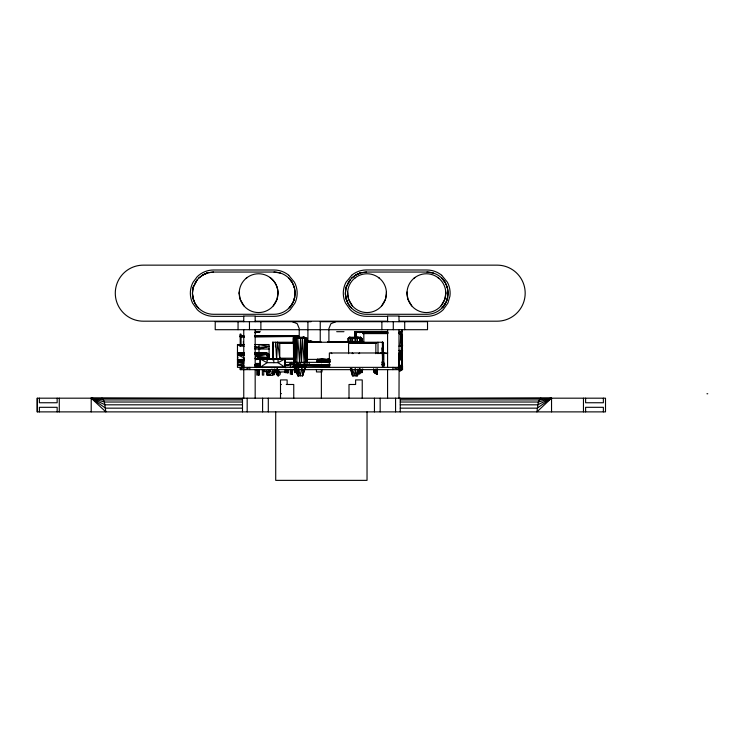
<?xml version="1.0" encoding="UTF-8"?>
<svg xmlns="http://www.w3.org/2000/svg" width="745" height="745" viewBox="0 0 745 745"><rect width="100%" height="100%" fill="white"/><g stroke="black" fill="none" stroke-linecap="round" stroke-linejoin="round"><path stroke-width="1.12" d="M37.25 411.883L37.25 398.184L605.508 398.184L605.508 411.883L37.25 411.883L37.25 398.184M361.697 341.797L361.707 338.37L360.533 337.234L349.778 337.234L348.166 338.37L348.166 341.797L348.166 338.37L361.837 338.37L361.856 341.797M401.918 341.024L402.151 345.606L402.309 334.151L400.801 334.151L400.121 345.792L402.43 345.606L402.449 335.064L402.309 334.151L399.246 333.602L399.152 332.056L401.183 331.925L402.449 330.063L401.63 330.063L401.183 331.925L399.152 332.857L399.246 333.602L402.449 335.064L402.393 367.36L401.555 364.389L401.769 359.23L402.449 365.786L401.63 365.786M401.713 350.709L402.533 350.876L402.03 351.891L402.533 345.401L401.713 344.684M273.043 354.816L272.856 342.253L272.856 359.388L272.856 342.253L272.772 343.408M376.011 368.794L377.436 370.349L377.352 374.102L374.214 372.556L373.636 368.701M300.635 337.913L303.932 337.234L304.891 338.37L305.562 362.34L306.158 338.37L303.932 337.234L300.533 338.37L299.574 362.34L297.776 338.37L296.855 362.34L295.746 337.234L294.256 338.37L295.346 362.34L296.063 338.37L303.932 337.234L307.098 338.37L306.903 362.34L306.158 338.37L303.932 337.234L293.595 337.317L293.316 336.479L255.228 336.312M373.953 370.349L374.214 372.556L377.417 372.556L377.436 370.349L373.953 370.349L376.607 374.167L377.417 372.556L377.464 368.701M272.819 369.185L272.819 374.512L274.57 374.139L274.626 369.604M401.313 359.155L401.63 351.77L402.449 351.77L402.309 350.858L402.272 362.321L402.449 350.858L400.112 350.634L399.478 359.528M269.997 277.466L270.984 278.23A19.389 19.389 0 0 1 277.969 291.965L277.987 293.772A19.398 19.398 0 0 1 258.608 312.565A19.398 19.398 0 0 1 239.21 293.772L239.229 291.965M294.256 338.37L293.828 362.34L293.446 338.37L295.746 337.234M356.278 337.718L356.371 332L387.763 332.382M386.404 291.965L386.431 293.772A19.398 19.398 0 0 1 367.043 312.565A19.398 19.398 0 0 1 347.654 293.772M445.752 291.965L445.78 293.772A19.398 19.398 0 0 1 426.391 312.565A19.398 19.398 0 0 1 407.003 293.772L407.021 291.965M269.373 369.688L268.992 375.35L272.605 372.575M355.44 337.718L355.533 333.145L356.371 332L355.039 333.145M306.577 362.34L307.098 338.37L293.446 338.37L293.567 362.34L293.912 349.787M359.528 341.797L359.639 338.37L360.533 337.234L361.837 338.37L361.763 341.797L361.707 338.37M402.43 345.606L402.449 344.693L401.63 344.693L402.43 345.606L401.9 338.733M377.352 374.102L377.436 370.349M360.822 341.797L360.533 337.234M382.567 354.816L382.744 359.388L382.828 342.253L306.027 342.253M402.151 345.606L402.449 335.064L399.246 333.602L399.152 332.68M350.709 341.797L350.811 338.37L349.778 337.234L348.297 338.37L349.973 337.234M304.891 338.37L304.137 362.34L302.479 338.37L303.932 337.234L302.2 337.802M347.645 293.772L347.673 291.965M402.449 330.063L401.797 332.41L399.152 332.838L399.963 332L401.471 331.721L400.959 332.68L399.329 332.689L399.963 332L400.959 332.68L402.393 331.674L401.63 331.32M352.394 341.797L352.525 338.37L355.179 337.234L359.639 338.37L359.733 341.797M355.142 341.797L355.179 337.234L350.811 338.37L350.923 341.797M302.479 338.37L301.483 362.34L300.533 338.37M357.088 341.797L357.228 338.37L355.179 337.234M274.57 374.139L274.7 369.045M275.426 346.825L275.65 342.253L276.591 359.388L293.651 359.388M284.99 358.913L284.99 367.36L284.99 358.913L260.098 358.913L260.098 367.36L267.045 362.685L278.043 362.685L284.99 358.913L260.098 358.913L260.508 367.024L284.581 367.024L278.043 362.685L278.043 359.146M272.819 374.512L274.002 374.744L274.318 369.315M293.39 343.408L279.757 343.408L277.606 342.253L276.591 359.388L279.757 358.196L293.39 358.196M293.409 365.944L297.842 365.944L298.009 363.793M401.9 341.48L402.449 335.064L400.801 334.151L401.63 345.606L401.63 335.064L402.309 334.151L401.909 336.265M401.881 355.44L402.309 350.858L402.393 362.321L401.918 358.876M258.999 369.594L258.999 375.163L258.31 374.214L258.766 369.65M402.533 365.991L402.393 367.36L402.533 365.991L401.555 364.389L402.468 359.341L401.769 359.23L402.533 359.928L398.798 359.928M401.434 360.031L402.449 350.858L401.555 350.858M289.516 307.499C297.162 299.555 296.799 285.847 288.92 278.22L292.282 282.597L294.396 287.691M447.056 286.676C449.161 293.875 447.549 301.911 442.474 307.499C450.12 299.555 449.757 285.847 441.869 278.22L445.24 282.597L447.354 287.691M358.243 370.349L362.368 370.349L362.107 372.556L358.503 372.09L362.107 372.556L362.368 370.349L358.392 371.615L359.509 374.148L362.256 371.317L362.368 370.349L360.785 369.11M268.144 369.613L267.893 371.746L265.146 371.746L263.767 370.61L267.893 371.746L269.271 370.61M286.22 369.297L286.22 372.593L285.121 372.593L285.428 370.395M290.932 370.395L290.625 372.593L290.625 369.297M277.354 368.915L276.879 371.923L276.879 368.915M192.396 293.167L193.421 286.676L197.071 279.915L193.123 287.672L193.421 286.676C191.242 294.135 192.955 302.591 198.58 308.104M345.345 293.167L346.369 286.676L350.029 279.915L346.071 287.672L346.369 286.676C344.19 294.135 345.913 302.591 351.538 308.104M278.006 293.167L277.038 299.201L273.247 305.897M386.441 293.167L385.482 299.201L381.682 305.897M445.799 293.167L444.83 299.201L441.04 305.897M362.368 370.712L362.685 368.859M355.309 368.71L356.818 375.806L358 368.961M292.962 369.418L292.077 374.512L290.327 374.139L290.271 369.604M243.792 362.778L237.469 362.778L238.298 362.005L237.469 359.788L237.962 356.995M268.209 359.155L269.001 355.123L268.628 353.987L266.244 352.841L254.734 352.841L266.244 352.851L268.191 353.512L269.001 355.123L269.001 359.155M274.002 374.744L274.7 371.131L273.76 372.826M280.083 372.444L280.083 374.614L278.146 375.964L276.786 374.614L278.639 373.366L279.058 371.243M350.364 368.71L352.487 375.806L357.442 375.806L358.271 371.755M278.528 374.223L278.146 375.964L277.838 373.739M401.881 347.626L402.533 344.684M273.117 373.618L272.726 375.35L267.362 375.35L266.356 370.935M303.14 372.77L302.442 375.806L305.757 366.68L294.797 366.68L297.776 375.806L302.582 375.806L305.757 366.68M304.919 366.68L302.582 375.806L301.995 366.68L300.216 375.806L298.298 366.68L298.624 375.806L294.797 366.68M355.57 337.718L355.533 333.145L356.371 332L355.821 333.145L354.722 333.145L355.318 332.261L355.272 333.145L355.318 332.261L354.76 332.214L354.722 337.718M293.716 300.756L294.713 297.311M446.665 300.756L447.671 297.311M238.018 362.927L237.469 364.771L243.792 365.264M297.991 364.184L298.82 364.184L298.13 366.4L298.13 364.352M267.893 358.894L255.498 359.574L255.19 358.42L256.019 355.998L255.498 355.011L266.244 354.49L269.019 355.989L267.539 357.591L267.539 358.736L259.474 358.736L259.474 357.591L256.019 355.998L266.244 354.49L267.539 357.591L267.576 359.891M357.442 375.806L359.854 368.71M277.606 372.444L276.786 374.614L276.786 369.194M400.773 367.499L401.555 365.46L399.348 367.248L401.555 364.389L401.555 367.369M267.539 355.123L268.191 353.512L266.244 354.108L267.539 355.123L269.001 355.123L268.023 356.771M356.818 375.806L359.714 368.71M288.939 308.104C294.415 302.498 296.324 294.163 294.098 286.676M402.188 359.928L402.468 359.341L399.394 359.304M293.446 364.622L294.545 362.34L298.736 364.622L301.846 362.34L307.145 364.622L307.098 338.37M241.156 369.65L242.47 367.36L245.031 369.65L249.845 367.36L249.845 369.65M289.619 363.765L288.464 365.693L285.186 365.693M329.839 366.875L298.456 365.572L299.807 364.622L329.392 364.733M349.778 337.234L348.995 338.37L349.154 341.797M271.348 369.147L269.327 371.885L268.461 370.06M242.451 365.627L241.622 366.726L243.913 366.726M195.237 282.579L198.608 278.211L202.957 274.877L207.073 273.061L203.04 274.831L198.608 278.211M348.194 282.579L351.565 278.211L355.914 274.877L360.031 273.061L355.998 274.831L351.565 278.211M441.887 308.104L445.231 303.755A21.121 21.121 0 0 1 426.96 314.288L366.466 314.288A21.121 21.121 0 0 1 348.185 303.746L346.071 298.652L345.354 293.754L346.071 298.652M364.901 332L357.004 332L354.722 333.145L355.039 331.814L355.821 331.544L387.763 332.047M267.623 355.123L268.628 353.987M402.449 350.858L401.63 351.77L401.63 359.267M242.47 367.36L240.365 369.65L240.365 367.36M551.542 411.883L551.542 398.184L536.894 411.883L538.337 402.03L539.976 398.622L540.889 398.184M351.724 275.296L346.034 282.234A23.179 23.179 0 0 0 345.484 303.01L350.271 309.743A23.197 23.197 0 0 0 366.466 316.336L387.409 316.336M240.216 344.535L244.351 346.136L240.216 346.136L240.216 334.198L241.045 334.198L241.045 335.79L240.216 336.479L241.045 337.187L244.528 337.14M237.469 365.059L243.792 363.448M358.792 353.605L359.546 352.981L359.546 353.605M379.978 353.605L380.732 352.981M246.213 278.23L247.191 277.466M354.648 278.23L355.635 277.466M414.006 278.23L414.984 277.466M294.545 362.34L291.351 364.622L291.351 362.34M400.261 398.622L551.542 398.184L537.201 408.158L400.261 408.158M355.821 331.544L354.76 332.214L355.039 331.814L355.272 332.456M400.261 399.925L539.11 399.925L551.542 398.184L537.685 404.814L400.261 404.814M290.382 336.274L298.512 336.777L293.968 336.749L298.466 336.284L299.369 337.578L298.82 337.578L299.285 336.833L297.572 336.274L254.604 336.274L298.466 336.284L299.369 338.379M356.073 337.988L357.796 337.234L361.837 338.37M295.104 337.988L296.864 337.234L293.446 338.37M401.713 345.755L402.533 345.401L401.713 345.401M400.801 332L401.797 332.41L399.73 332.689L399.618 332L401.471 331.721M335.762 321.71L330.92 323.712L328.908 328.554L328.908 341.108M398.91 346.127L402.533 345.401M296.864 337.234L293.549 338.37L293.567 362.34M275.482 336.368L298.466 336.284L298.82 338.156M551.542 398.184L538.337 402.03L400.261 402.03M255.004 332.335L259.66 331.767L255.339 332.708M258.999 349.014L269.103 346.462L258.999 344.535L258.999 353.596M401.192 345.904L402.514 350.672L401.713 350.876L402.533 351.063M401.713 351.063L402.533 350.876M254.986 332.261L260.117 331.767L255.097 332.624M255.125 332.698L259.66 331.767M293.316 336.479L294.368 336.237L294.415 337.317L293.316 336.479L254.986 336.991M263.022 353.493L266.244 352.841L269.001 355.123L267.539 354.741M354.844 337.802L357.796 337.234L359.844 337.988M316.793 359.584L322.063 358.662L330.11 359.947M244.202 359.239L237.469 359.788L238.298 359.788L238.298 362.005L243.95 361.036M294.024 336.749L297.432 336.749L299.36 337.876L297.432 337.187L297.432 336.442L293.968 336.414L298.466 336.284L294.685 336.274M307.778 341.685L311.103 341.173L314.53 341.843M254.669 347.896L269.103 346.462M359.248 332.652L363.83 332L363.83 342.29M254.855 364.715L260.424 363.933M213.508 272.055L208.051 272.772L203.04 274.831L208.172 272.735L213.508 272.055L274.011 272.055L280.446 273.061M366.466 272.055L360.999 272.772L355.998 274.831L361.129 272.735L366.466 272.055L426.96 272.055L433.394 273.061M329.197 361.036L324.988 361.558L316.96 361.027M330.165 360.226L317.053 361.157L329.15 360.943M359.276 370.619L362.368 370.349M266.3 353.987L266.244 352.841L254.781 352.953M262.231 352.841L255.004 352.916M358.392 371.615L362.256 371.317M399.963 332L399.152 332.056L399.73 332.689M306.875 341.452L311.103 341.173L312.723 342.281M321.03 342.104L314.53 341.964M281.778 336.386L283.687 336.274M317.044 361.316L329.905 361.316M293.456 342.681L279.757 343.408L279.757 359.388M244.276 336.358L240.97 336.312L242.814 336.274M327.8 342.104L358.466 341.964M240.905 365.516L242.926 365.423M244.453 358.084L237.469 354.695L244.379 354.397M254.734 353.94L266.244 353.437L254.734 353.503M309.79 342.346L312.062 342.253M317.035 361.344L319.26 361.251M264.373 336.386L267.343 336.274M264.549 336.386L267.678 336.274M398.798 359.472L402.188 359.341L398.556 359.23M398.715 359.472L402.188 359.341L398.91 359.304M307.21 342.067L321.048 342.002L306.912 341.964M382.297 363.43L384.55 363.355M255.935 336.358L259.213 336.274L254.613 336.293M240.635 365.423L237.469 365.516L243.792 365.516M261.206 336.274L255.563 336.153M238.298 354.201L237.469 353.596L244.379 353.409M254.734 353.139L266.244 352.841L266.244 354.62L269.019 355.989M275.25 336.368L279.878 336.274M266.077 358.913L279.012 358.913M270.128 336.368L288.203 336.368M382.278 364.407L384.532 364.37M307.778 341.229L311.103 341.173M401.508 364.799L402.393 364.789M241.045 345.093L241.045 337.187L240.216 336.237L243.68 336.219M255.228 336.125L294.368 336.237L254.986 335.79M244.202 355.328L237.469 354.695L244.379 354.648M254.734 354.573L266.244 354.49M298.456 365.572L329.746 365.357M364.976 332.251L387.763 332.121L357.004 332.158M362.703 332.652L387.763 332.531L364.976 332.363M244.22 336.358L241.939 336.274M255.405 336.302L262.11 336.274M237.469 353.596L244.379 353.558M269.615 336.274L254.65 336.321L282.234 336.368M329.439 364.827L298.838 364.957L329.849 365.199M308.225 342.262L310.73 342.253M311.112 342.262L314.353 342.253M384.532 364.193L382.278 364.193L384.56 364.268M243.755 316.336L213.508 316.336A23.197 23.197 0 0 1 197.323 309.743L192.536 303.01A23.179 23.179 0 0 1 193.085 282.234L197.164 276.749A23.179 23.179 0 0 1 213.526 269.997L274.011 269.997A23.197 23.197 0 0 1 288.743 275.231M255.395 316.336L274.011 316.336A23.197 23.197 0 0 0 290.205 309.743L294.983 303.01A23.179 23.179 0 0 0 294.433 282.234L288.753 275.296M399.041 316.336L426.96 316.336A23.207 23.207 0 0 0 443.135 309.78L447.941 303.01L449.943 296.137A23.207 23.207 0 0 0 447.391 282.234L441.701 275.296M243.41 321.188L143.31 321.188A28.021 28.021 0 0 1 115.289 293.167A28.021 28.021 0 0 1 143.31 265.146L497.157 265.146A28.021 28.021 0 0 1 525.178 293.167A28.021 28.021 0 0 1 497.157 321.188L399.385 321.188M255.051 321.188L387.745 321.188M311.103 321.71L215.221 321.71L215.221 329.7L427.528 329.7L427.528 321.71L320.238 321.71L320.238 341.108M336.675 331.693L343.976 331.693M362.713 333.602L387.828 333.602M241.371 335.948L243.68 335.948M255.228 335.948L293.316 335.948M294.964 336.731L298.82 337.299L294.964 337.14M240.216 337.187L241.045 337.187M243.364 341.461L243.55 344.879M294.368 342.253L272.772 342.253L272.782 360.021M382.446 343.408L382.744 342.253M240.216 367.36L240.216 369.65L402.533 369.65L402.533 367.36L237.469 367.36L237.469 344.535L244.351 344.535M254.669 344.535L269.103 344.535L269.103 359.332M254.669 349.014L269.103 349.014M401.192 350.569L402.514 350.672M244.435 352.841L237.469 352.841L238.018 354.369M244.379 352.851L237.469 352.841L239.462 353.447M382.455 352.981L329.355 352.981L329.355 367.36M383.824 367.36L383.824 352.981L387.67 352.981M255.19 358.42L259.614 358.894L259.474 357.591L267.539 357.591L256.019 355.998L259.614 358.894L263.907 359.397M272.772 359.388L272.772 358.196M306.391 359.388L329.914 359.388M401.63 361.409L402.449 361.409L402.393 362.321L401.937 355.44M316.793 361.558L330.091 361.558M237.469 361.874L243.792 361.874M238.298 362.005L243.708 362.005M284.385 362.34L330.184 362.34M255.712 363.458L260.322 363.458M293.595 364.063L294.415 364.063M293.316 364.407L299.369 364.407M382.073 364.463L384.578 364.463M284.385 364.622L330.184 364.622M382.083 365.376L384.169 365.376M255.656 365.627L260.052 365.627M292.664 366.4L298.82 366.4L298.82 364.184M255.144 366.726L260.778 366.726M273.508 371.885L266.57 371.885L268.992 375.35M274.113 372.593L275.212 372.593L275.212 369.297M279.617 372.593L280.716 372.593M287.989 369.492L287.989 372.873L287.021 372.873L287.021 369.492M280.511 384.485L281.405 384.485M286.248 384.485L293.754 384.485L293.754 398.184M280.511 393.621L281.405 393.621M706.968 393.76L707.75 393.76M242.497 398.622L91.207 398.184L91.207 411.883M242.497 399.925L103.639 399.925L91.207 398.184L105.855 411.883L104.421 402.03L102.773 398.622L101.86 398.184M242.497 402.03L104.421 402.03L91.207 398.184L105.557 408.158L242.497 408.158M242.497 404.814L105.073 404.814L91.207 398.184M255.228 335.799L293.316 335.837L293.595 336.479L294.303 336.135L294.415 337.317M269.196 336.274L297.432 336.312M293.968 336.759L297.432 336.768M342.337 342.253L347.384 342.262M341.247 342.253L344.497 342.262M240.216 336.237L243.68 336.256M293.968 337.159L297.432 337.187M244.388 352.888L237.469 352.841L243.103 353.521M398.752 359.313L402.188 359.341M293.623 337.811L298.214 337.867M254.771 365.544L260.117 365.599M285.326 336.274L291.928 336.368M294.135 336.395L297.432 336.442M255.116 352.906L266.244 352.851L259.521 352.841M264.14 357.544L267.539 357.591M237.469 354.695L244.23 354.816M362.713 332.801L387.828 333.35M280.036 336.274L284.385 336.368M269.457 336.274L272.54 336.358M382.278 363.644L384.532 363.709M381.533 362.191L383.75 362.275M347.217 342.253L375.843 343.408L378.004 342.253L378.004 353.679M329.895 361.204L316.96 360.422M237.469 359.788L244.071 360.077M238.298 359.788L243.95 360.049M298.512 336.777L297.572 336.731L299.285 336.833L299.369 337.578M257.006 336.274L259.213 336.386M254.771 365.162L260.117 365.497M332.354 341.964L336.805 342.253L327.8 341.964L359.76 342.253M398.91 350.336L401.229 350.569L401.229 345.904M241.129 352.841L244.341 353.223M382.073 364.193L384.197 364.463M259.474 357.591L267.539 358.736M325.695 361.558L322.501 360.906L322.063 358.662M254.669 346.267L258.999 347.254M401.555 334.151L399.246 333.602L399.152 332.466M383.824 352.981L386.301 353.605M292.385 321.71L297.227 323.712L299.229 328.554L299.229 337.69M327.819 358.578L329.532 359.351M374.819 371.168L377.417 372.556M260.098 358.913L267.045 362.685L267.045 359.146M237.469 344.535L240.216 346.136M374.214 372.556L376.607 374.167M437.79 277.466L438.777 278.23M378.441 277.466L379.419 278.23M353.018 353.605L352.255 352.981L352.255 353.605M331.078 352.981L331.832 353.605M237.469 353.298L238.298 353.987M411.743 305.897L407.943 299.201L406.984 293.167M352.385 305.897L348.595 299.201L347.626 293.167M243.95 305.897L240.151 299.201L239.192 293.167M445.249 282.606L443.396 279.915A21.121 21.121 0 0 0 426.96 272.055M292.291 282.606L290.448 279.915A21.121 21.121 0 0 0 274.011 272.055M397.718 367.36L399.096 369.65L398.994 398.184M262.491 335.79L262.883 336.479M240.216 334.198L241.045 335.79M351.938 368.71L355.263 375.806L354.974 368.961M193.123 298.652L192.406 293.754L193.123 298.652L195.237 303.746A21.121 21.121 0 0 0 213.508 314.288L274.011 314.288A21.121 21.121 0 0 0 292.282 303.755M297.022 363.923L297.842 365.944M350.476 368.71L352.972 375.806M298.065 375.806L295.011 366.68L297.776 375.806M345.755 297.311L346.76 300.756M192.806 297.311L193.802 300.756M382.8 343.408L382.492 342.253L382.455 367.36M351.519 368.71L353.372 375.806M402.533 369.65L401.955 367.36L401.248 369.65L400.279 367.36L399.096 369.65L392.904 367.36L392.904 369.65M277.578 369.12L278.639 373.366M402.151 364.361L402.449 365.786M296.687 366.68L298.624 375.806M266.477 370.935L267.362 375.35L266.44 370.898M266.589 371.42L267.362 375.35M266.514 371.233L266.84 373.068M351.361 368.961L352.487 375.806M290.364 363.867L290.876 367.062M291.733 372.379L292.077 374.512L292.077 370.433M285.745 369.297L286.22 372.593M277.233 369.278L277.54 371.513M277.606 342.253L279.757 358.196M287.57 369.492L287.989 372.873M294.145 365.776L294.964 372.649L294.964 365.776M258.999 374.214L258.534 369.65L258.999 375.163M400.112 350.634L400.894 359.127M352.525 338.37L352.785 341.797M357.228 338.37L357.47 341.797M401.909 356.585L402.272 362.321M381.831 347.962L382.828 359.388L382.828 342.253M355.281 338.37L355.412 341.797M360.906 338.37L361.018 341.797M382.567 347.962L382.828 358.196L382.492 342.253L382.548 364.622M294.927 369.473L294.964 372.649M290.205 363.933L290.252 367.332M603.366 398.184L603.366 402.747L585.607 402.747L585.607 398.184M603.366 411.883L603.366 407.31L585.607 407.31L585.607 411.883M583.465 398.184L583.465 411.883M404.703 321.71L404.703 329.7M400.261 398.184L400.261 411.883M398.994 321.71L398.994 316.001L387.577 316.001L387.577 321.71M398.994 329.7L398.994 367.36M398.957 352.981L398.957 367.36M395.567 398.184L395.567 411.883M393.286 321.71L393.286 329.7M387.577 329.7L387.577 367.36M387.577 369.65L387.577 398.184M381.878 321.71L381.878 329.7M380.164 398.184L380.164 411.883M375.843 353.679L375.843 343.408L348.595 343.408L348.595 353.651M374.456 398.184L374.456 411.883M367.034 411.883L367.034 480.367L275.715 480.367L275.715 411.883M362.238 398.184L362.238 379.922L355.616 379.922L355.616 384.485L349.005 384.485L349.005 398.184M357.004 332L357.004 332.68M356.874 341.964L348.735 342.253M355.821 332.801L355.821 333.946M354.918 333.145L354.918 337.718M328.051 360.515L328.051 362.796M321.952 369.65L321.952 371.932L316.457 371.932L316.457 369.65M321.514 360.515L321.514 362.796M321.374 369.65L321.374 398.184M317.649 358.997L317.649 362.34M309.231 362.34L309.231 364.622M307.909 321.71L307.909 341.108M307.014 343.408L307.014 358.196M293.316 335.79L293.316 342.197M293.316 363.942L293.316 367.378M287.132 384.485L287.132 379.922L280.511 379.922L280.511 398.184M285.521 369.65L285.521 371.932L278.639 371.932L278.639 369.65M285.121 369.297L285.121 372.593M273.788 359.146L273.788 362.685M268.302 398.184L268.302 411.883M263.739 369.501L263.739 375.089L262.37 375.089L262.37 369.38M262.594 398.184L262.594 411.883M260.88 321.71L260.88 329.7M258.31 369.65L258.31 374.214M258.161 369.501L258.161 375.089L256.783 375.089L256.783 369.38M255.172 321.71L255.172 316.001L243.755 316.001L243.755 321.71M255.172 329.7L255.172 367.36M255.172 369.65L255.172 398.184M249.463 321.71L249.463 329.7M247.182 398.184L247.182 411.883M243.755 329.7L243.755 367.36M243.755 369.65L243.755 398.184M242.497 398.184L242.497 411.883M242.302 352.841L242.302 353.987M238.055 321.71L238.055 329.7M59.283 398.184L59.283 411.883M57.151 398.184L57.151 402.747L39.392 402.747L39.392 398.184M57.151 411.883L57.151 407.31L39.392 407.31L39.392 411.883M351.724 275.231A23.197 23.197 0 0 1 366.456 269.941L426.96 269.997A23.207 23.207 0 0 1 441.683 275.259M239.201 293.167A19.398 19.398 0 0 1 258.608 273.769A19.398 19.398 0 0 1 278.006 293.167M406.994 293.167A19.398 19.398 0 0 1 426.391 273.769A19.398 19.398 0 0 1 445.799 293.167M347.645 293.167A19.398 19.398 0 0 1 367.043 273.769A19.398 19.398 0 0 1 386.441 293.167M401.555 370.237L399.599 371.345L399.599 370.563L401.555 370.237M243.68 335.79L240.216 335.79L243.68 335.79M260.545 352.981L259.772 352.841L260.545 352.981"/></g></svg>
